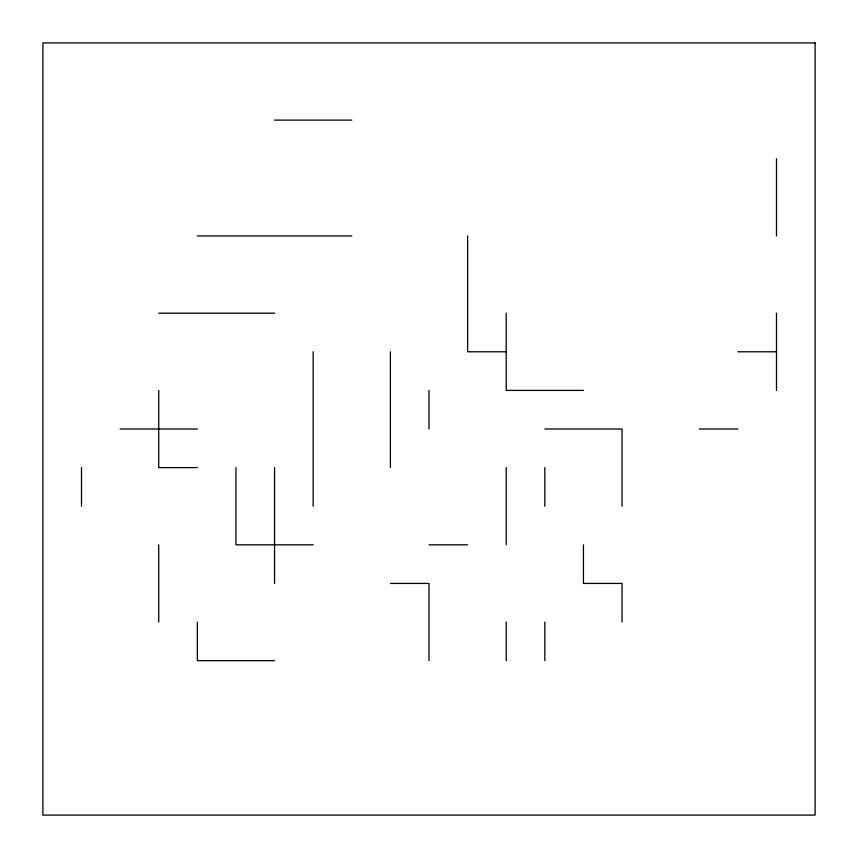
<?xml version="1.0" encoding="UTF-8"?>
<svg xmlns="http://www.w3.org/2000/svg" width="858" height="858" viewBox="0 0 858 858"><rect width="100%" height="100%" fill="white"/><g stroke="black" fill="none" stroke-linecap="round" stroke-linejoin="round"><path stroke-width="1.29" d="M274.56 120.12L351.78 120.12M197.34 235.95L351.78 235.95M158.73 313.17L274.56 313.17M506.22 351.78L467.61 351.78L467.61 235.95M737.88 351.78L776.49 351.78M583.44 390.39L506.22 390.39L506.22 313.17M120.12 429L197.34 429M544.83 429L622.05 429L622.05 506.22M699.27 429L737.88 429M197.34 467.61L158.73 467.61L158.73 390.39M313.17 544.83L235.95 544.83L235.95 467.61M429 544.83L467.61 544.83M390.39 583.44L429 583.44L429 660.66M274.56 660.66L197.34 660.66L197.34 622.05M776.49 158.73L776.49 235.95M776.49 313.17L776.49 390.39M622.05 622.05L622.05 583.44L583.44 583.44L583.44 544.83M544.83 467.61L544.83 506.22M544.83 622.05L544.83 660.66M506.22 467.61L506.22 544.83M506.22 622.05L506.22 660.66M429 390.39L429 429M390.39 351.78L390.39 467.61M313.17 351.78L313.17 506.22M274.56 467.61L274.56 583.44M158.73 544.83L158.73 622.05M81.51 467.61L81.51 506.22M815.1 42.9L42.9 42.9L42.9 815.1L815.1 815.1L815.1 42.9"/></g></svg>
